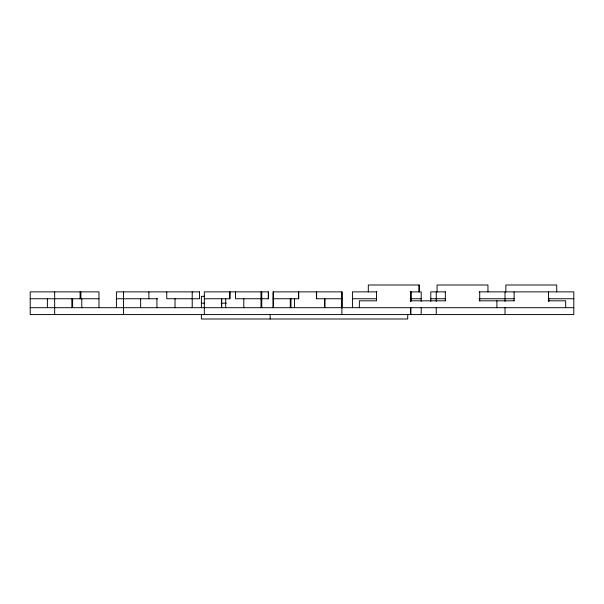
<?xml version="1.0" encoding="UTF-8"?>
<svg xmlns="http://www.w3.org/2000/svg" width="604" height="604" viewBox="0 0 604 604"><rect width="100%" height="100%" fill="white"/><g stroke="black" fill="none" stroke-linecap="round" stroke-linejoin="round"><path stroke-width="0.91" d="M199.562 291.875L116.406 291.875L116.406 307.693M376.813 291.875L352.426 291.875L352.442 307.693M410.161 291.875L421.214 291.875L421.214 301.434M445.586 291.875L430.78 291.875L430.78 301.434M479.168 291.875L573.8 291.875L573.8 314.571L30.2 314.571L30.2 291.875L98.973 291.875L98.973 307.693M204.582 296.307L201.389 296.307L201.389 307.655M30.2 298.753L98.973 298.753M116.406 298.753L157.621 298.753M204.326 298.753L229.965 298.753L229.965 291.875M273.099 298.753L298.738 298.753L298.738 291.875M341.872 298.753L316.421 298.753L316.421 291.875M352.442 298.753L376.639 298.753M410.161 298.753L421.214 298.753M430.78 298.753L445.586 298.753M478.942 298.753L514.238 298.753M548.356 298.753L573.8 298.753M410.395 300.815L445.458 300.815M479.168 300.815L514.231 300.815M548.175 300.815L565.676 300.815L565.676 307.693M201.389 303.185L204.613 303.185M221.2 303.185L226.326 303.185M30.2 307.693L573.8 307.693M556.729 291.875L556.722 284.997L505.842 284.997L505.842 291.875M548.885 298.753L548.885 301.434M548.477 291.875L548.477 300.815M514.095 291.875L514.095 300.815M505.027 291.875L505.027 301.434M505.027 307.693L505.027 314.571M496.903 300.815L496.903 307.693M487.949 291.875L487.956 284.997L437.07 284.997L437.077 291.875M479.704 291.875L479.704 300.815M445.322 291.875L445.329 300.815M436.254 291.875L436.254 301.434M436.254 307.693L436.254 314.571M421.214 307.693L421.214 314.571M419.176 291.875L419.176 284.997L368.304 284.997L368.304 291.875M419.101 284.997L419.101 291.875M410.931 291.875L410.931 300.815M410.841 291.875L410.841 301.434M410.841 307.693L410.841 314.571M410.644 291.875L410.644 301.434M410.644 307.693L410.644 314.571M407.715 314.707L407.715 319.003L201.389 319.003L201.389 314.707M376.549 291.875L376.549 300.815L359.35 300.815L359.35 307.693M342.068 307.693L342.068 291.875L273.099 291.875L273.099 307.693M341.872 291.875L341.872 314.571M324.869 298.753L324.869 307.693M324.673 298.753L324.673 307.693M316.617 291.875L316.617 298.753M298.542 291.875L298.542 298.753M294.465 298.753L294.465 307.693M290.985 298.753L290.985 307.693M290.486 298.753L290.486 307.693M290.29 298.753L290.29 307.693M273.295 291.875L273.295 307.693M270.169 314.707L270.169 319.003M268.319 291.875L268.319 298.753M261.758 291.875L261.758 307.693M260.988 291.875L260.988 307.693M243.797 298.753L243.797 307.693M235.545 291.875L235.545 298.753L268.402 298.753L268.402 291.875L204.326 291.875L204.326 314.571M229.754 291.875L229.754 298.753M225.692 298.753L225.692 307.693M221.713 298.753L221.713 307.693M221.517 298.753L221.517 307.693M199.547 291.875L199.562 298.753L166.764 298.753L166.764 291.875M192.215 291.875L192.215 307.693M175.024 298.753L175.024 307.693M156.919 298.753L156.927 307.693M148.886 291.875L148.886 298.753M140.634 298.753L140.634 307.693M123.442 291.875L123.442 314.571M81.782 298.753L81.782 307.693M80.883 291.875L80.883 298.753M80.105 291.875L80.105 298.753M72.631 298.753L72.631 307.693M71.861 298.753L71.861 307.693M54.67 291.875L54.67 314.571M47.391 298.753L47.391 307.693"/></g></svg>
